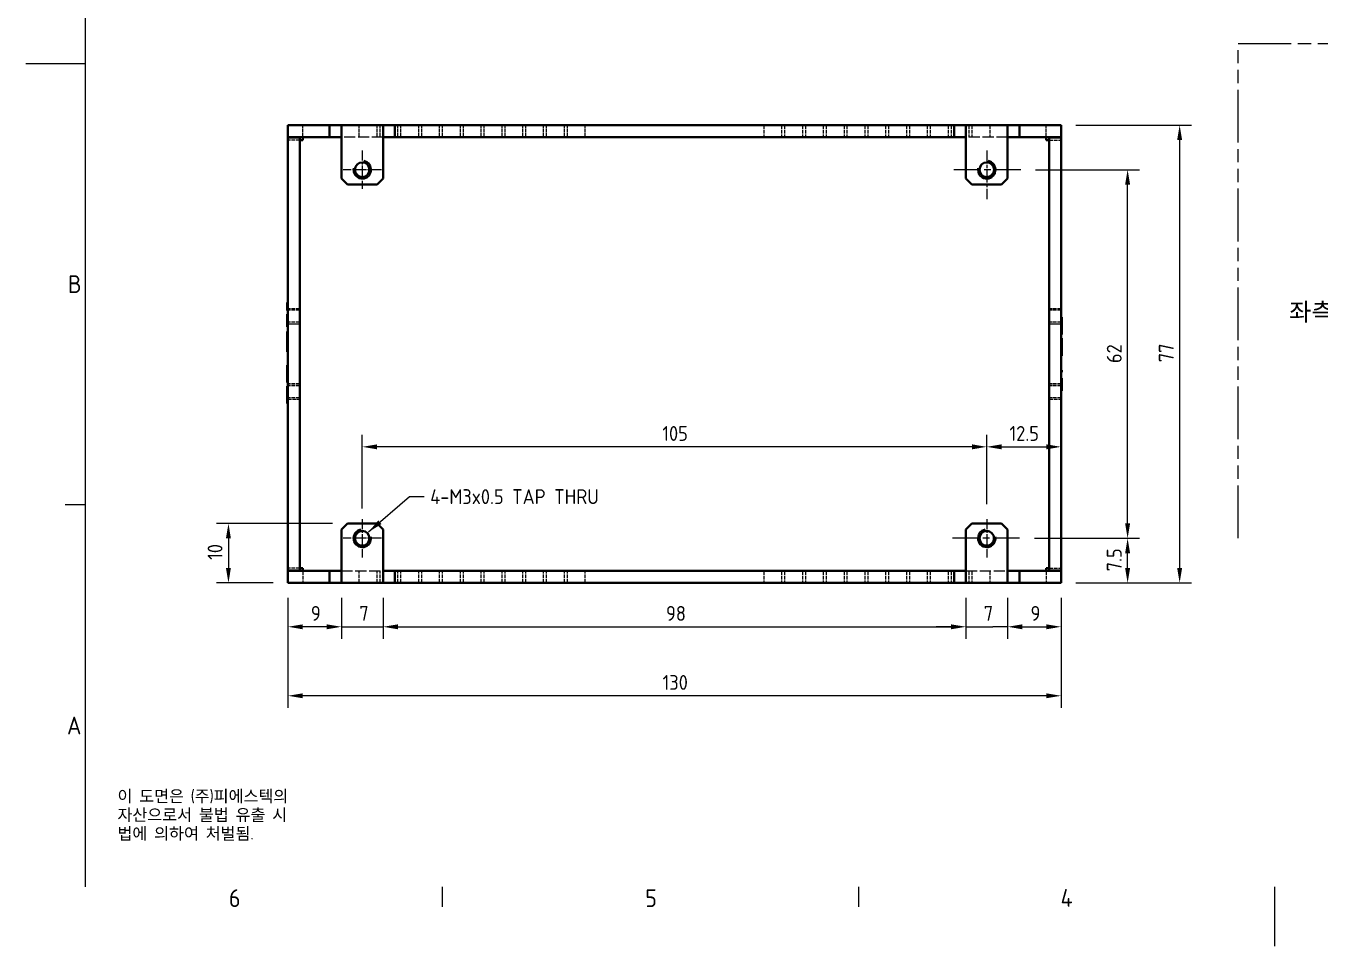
# Model space of a CAD drawing. Header units: millimetres. Extents: x 0 to 420, y 0 to 297.
# Drawn here: x 0 to 217.6, y 0 to 154.8 of the extents above; entities that cross this region are included whole.
import ezdxf

# ---------------------------------------------------------------- set-up
doc = ezdxf.new("R2010")
doc.units = ezdxf.units.MM
for name, pattern in [('CHAIN', [0.3543, 0.2362, -0.0295, 0.0591, -0.0295]), ('DASHED', [0.2067, 0.1654, -0.0413]), ('DOUBLE_DASH_CHAIN', [1.2403, 0.6614, -0.0827, 0.1654, -0.0827, 0.1654, -0.0827])]:
    doc.linetypes.add(name, pattern=pattern)
doc.layers.get('0').update_dxf_attribs({"color": 3, "lineweight": 25})
for name, color, linetype, lineweight in [('가려진 것(ISO)', 2, 'DASHED', 18), ('가시적인 것(ISO)', 3, 'Continuous', 40), ('가시적인 좁은 것(ISO)', 3, 'Continuous', 35), ('경계(ISO)', 7, 'Continuous', 25), ('기호(ISO)', 5, 'Continuous', 25), ('스케치 형상(ISO)', 3, 'Continuous', 25), ('중심 표식(ISO)', 1, 'Continuous', 25), ('치수(ISO)', 2, 'Continuous', 25)]:
    doc.layers.add(name, color=color, linetype=linetype, lineweight=lineweight)
doc.styles.add('문자 텍스트_PSTEK_POSCO', font='isocp.shx')
doc.styles.add('치수 텍스트_PSTEK_POSCO', font='isocp.shx')
doc.dimstyles.new('치수_PSTEK_POSCO', dxfattribs={"dimtxt": 2.5, "dimasz": 2.5, "dimexe": 2, "dimexo": 2.5, "dimgap": 1, "dimtad": 1, "dimrnd": 1e-08, "dimdsep": 46, "dimtxsty": '치수 텍스트_PSTEK_POSCO', "dimcen": 0.09, "dimdle": 10, "dimclrd": 7, "dimclre": 7, "dimclrt": 2, "dimadec": 1, "dimazin": 2, "dimtfac": 1, "dimtmove": 0, "dimatfit": 3, "dimfxl": 0, "dimtolj": 1, "dimlwd": -1, "dimlwe": -1, "dimarcsym": 0})
doc.dimstyles.new('치수_PSTEK_POSCO$7', dxfattribs={"dimtxt": 2.5, "dimasz": 2.5, "dimexe": 2, "dimexo": 2.5, "dimgap": 1, "dimtad": 1, "dimrnd": 1e-08, "dimdsep": 46, "dimtxsty": '치수 텍스트_PSTEK_POSCO', "dimcen": 0.09, "dimdle": 10, "dimclrd": 7, "dimclre": 7, "dimclrt": 2, "dimadec": 1, "dimazin": 2, "dimtfac": 1, "dimtmove": 0, "dimatfit": 3, "dimfxl": 0, "dimtolj": 1, "dimlwd": -1, "dimlwe": -1, "dimarcsym": 0})

# ---------------------------------------------------------------- blocks, each defined once
blk = doc.blocks.new('경계 Default Border')
at = {"layer": '경계(ISO)'}
for p, q in [((10, 74.25), (6.6, 74.25)), ((70, 10), (70, 6.6)), ((140, 10), (140, 6.6))]:
    blk.add_line(p, q, dxfattribs=at)
at = {"layer": '경계(ISO)', "flags": 128}
for points in [[(10, 10), (10, 287)], [(0, 148.5), (10, 148.5)], [(210, 0), (210, 10)]]:
    blk.add_lwpolyline(points, dxfattribs=at)
at = {"layer": '경계(ISO)', "color": 2, "char_height": 3, "attachment_point": 7, "style": '문자 텍스트_PSTEK_POSCO'}
for s, insert in [('B', (7.08, 109.85)), ('A', (6.91, 35.62)), ('6', (34.14, 6.57)), ('5', (104.14, 6.57)), ('4', (173.97, 6.6))]:
    blk.add_mtext(s, dxfattribs=dict(at, insert=insert))
blk = doc.blocks.new('*D54')
at = {"layer": 'Defpoints', "color": 0}
for p in [(174.06, 138.1), (174.06, 61.1), (193.99, 61.1)]:
    blk.add_point(p, dxfattribs=at)
at = {"layer": '치수(ISO)', "color": 7}
for p, q in [((176.56, 138.1), (195.99, 138.1)), ((193.99, 135.6), (193.99, 63.6)), ((176.56, 61.1), (195.99, 61.1))]:
    blk.add_line(p, q, dxfattribs=at)
for points in [[(193.57, 135.6), (194.4, 135.6), (193.99, 138.1)], [(193.57, 63.6), (194.4, 63.6), (193.99, 61.1)]]:
    blk.add_solid(points, dxfattribs=at)
at = {"layer": '치수(ISO)', "color": 2, "insert": (191.74, 98.23), "char_height": 2.5, "attachment_point": 4, "rotation": 90, "style": '치수 텍스트_PSTEK_POSCO'}
blk.add_mtext('\\A1;77', dxfattribs=at)
blk = doc.blocks.new('*D55')
at = {"layer": 'Defpoints', "color": 0}
for p in [(167.28, 130.6), (185.24, 130.6), (167.07, 68.6)]:
    blk.add_point(p, dxfattribs=at)
at = {"layer": '치수(ISO)', "color": 7}
for p, q in [((169.78, 130.6), (187.24, 130.6)), ((185.24, 71.1), (185.24, 128.1)), ((169.57, 68.6), (187.24, 68.6))]:
    blk.add_line(p, q, dxfattribs=at)
for points in [[(184.82, 128.1), (185.66, 128.1), (185.24, 130.6)], [(184.82, 71.1), (185.66, 71.1), (185.24, 68.6)]]:
    blk.add_solid(points, dxfattribs=at)
at = {"layer": '치수(ISO)', "color": 2, "insert": (182.99, 98.08), "char_height": 2.5, "attachment_point": 4, "rotation": 90, "style": '치수 텍스트_PSTEK_POSCO'}
blk.add_mtext('\\A1;62', dxfattribs=at)
blk = doc.blocks.new('*D56')
at = {"layer": 'Defpoints', "color": 0}
for p in [(44.06, 61.1), (174.06, 61.1), (44.06, 42.11)]:
    blk.add_point(p, dxfattribs=at)
at = {"layer": '치수(ISO)', "color": 7}
for p, q in [((44.06, 58.6), (44.06, 40.11)), ((174.06, 58.6), (174.06, 40.11)), ((171.56, 42.11), (46.56, 42.11))]:
    blk.add_line(p, q, dxfattribs=at)
for points in [[(46.56, 42.53), (46.56, 41.7), (44.06, 42.11)], [(171.56, 42.53), (171.56, 41.7), (174.06, 42.11)]]:
    blk.add_solid(points, dxfattribs=at)
at = {"layer": '치수(ISO)', "color": 2, "insert": (107.06, 44.36), "char_height": 2.5, "attachment_point": 4, "style": '치수 텍스트_PSTEK_POSCO'}
blk.add_mtext('\\A1;130', dxfattribs=at)
blk = doc.blocks.new('*D57')
at = {"layer": 'Defpoints', "color": 0}
for p in [(174.06, 83.99), (161.56, 71.83), (174.06, 63.2)]:
    blk.add_point(p, dxfattribs=at)
at = {"layer": '치수(ISO)', "color": 7}
for p, q in [((161.56, 74.33), (161.56, 85.99)), ((164.06, 83.99), (171.56, 83.99))]:
    blk.add_line(p, q, dxfattribs=at)
for points in [[(164.06, 84.41), (164.06, 83.57), (161.56, 83.99)], [(171.56, 84.41), (171.56, 83.57), (174.06, 83.99)]]:
    blk.add_solid(points, dxfattribs=at)
at = {"layer": '치수(ISO)', "color": 2, "insert": (165.38, 86.24), "char_height": 2.5, "attachment_point": 4, "style": '치수 텍스트_PSTEK_POSCO'}
blk.add_mtext('\\A1;12.5', dxfattribs=at)
blk = doc.blocks.new('*D58')
at = {"layer": 'Defpoints', "color": 0}
for p in [(56.56, 83.99), (161.56, 71.83), (56.56, 71.1)]:
    blk.add_point(p, dxfattribs=at)
at = {"layer": '치수(ISO)', "color": 7}
for p, q in [((56.56, 73.6), (56.56, 85.99)), ((161.56, 74.33), (161.56, 85.99)), ((159.06, 83.99), (59.06, 83.99))]:
    blk.add_line(p, q, dxfattribs=at)
for points in [[(59.06, 84.41), (59.06, 83.57), (56.56, 83.99)], [(159.06, 84.41), (159.06, 83.57), (161.56, 83.99)]]:
    blk.add_solid(points, dxfattribs=at)
at = {"layer": '치수(ISO)', "color": 2, "insert": (107.01, 86.24), "char_height": 2.5, "attachment_point": 4, "style": '치수 텍스트_PSTEK_POSCO'}
blk.add_mtext('\\A1;105', dxfattribs=at)
blk = doc.blocks.new('*D59')
at = {"layer": 'Defpoints', "color": 0}
for p in [(54.06, 71.1), (34.06, 61.1), (44.06, 61.1)]:
    blk.add_point(p, dxfattribs=at)
at = {"layer": '치수(ISO)', "color": 7}
for p, q in [((51.56, 71.1), (32.06, 71.1)), ((34.06, 68.6), (34.06, 63.6)), ((41.56, 61.1), (32.06, 61.1))]:
    blk.add_line(p, q, dxfattribs=at)
for points in [[(33.64, 68.6), (34.47, 68.6), (34.06, 71.1)], [(33.64, 63.6), (34.47, 63.6), (34.06, 61.1)]]:
    blk.add_solid(points, dxfattribs=at)
at = {"layer": '치수(ISO)', "color": 2, "insert": (31.81, 64.98), "char_height": 2.5, "attachment_point": 4, "rotation": 90, "style": '치수 텍스트_PSTEK_POSCO'}
blk.add_mtext('\\A1;10', dxfattribs=at)
blk = doc.blocks.new('*D60')
at = {"layer": 'Defpoints', "color": 0}
for p in [(44.06, 61.1), (53.06, 61.1), (44.06, 53.72)]:
    blk.add_point(p, dxfattribs=at)
at = {"layer": '치수(ISO)', "color": 7}
for p, q in [((44.06, 58.6), (44.06, 51.72)), ((53.06, 58.6), (53.06, 51.72)), ((50.56, 53.72), (46.56, 53.72))]:
    blk.add_line(p, q, dxfattribs=at)
for points in [[(46.56, 54.13), (46.56, 53.3), (44.06, 53.72)], [(50.56, 54.13), (50.56, 53.3), (53.06, 53.72)]]:
    blk.add_solid(points, dxfattribs=at)
at = {"layer": '치수(ISO)', "color": 2, "insert": (47.92, 55.97), "char_height": 2.5, "attachment_point": 4, "style": '치수 텍스트_PSTEK_POSCO'}
blk.add_mtext('\\A1;9', dxfattribs=at)
blk = doc.blocks.new('*D61')
at = {"layer": 'Defpoints', "color": 0}
for p in [(53.06, 61.1), (60.06, 61.1), (60.06, 53.72)]:
    blk.add_point(p, dxfattribs=at)
at = {"layer": '치수(ISO)', "color": 7}
for p, q in [((53.06, 58.6), (53.06, 51.72)), ((60.06, 58.6), (60.06, 51.72)), ((50.56, 53.72), (48.06, 53.72)), ((53.06, 53.72), (60.06, 53.72)), ((62.56, 53.72), (65.06, 53.72))]:
    blk.add_line(p, q, dxfattribs=at)
for points in [[(50.56, 54.13), (50.56, 53.3), (53.06, 53.72)], [(62.56, 54.13), (62.56, 53.3), (60.06, 53.72)]]:
    blk.add_solid(points, dxfattribs=at)
at = {"layer": '치수(ISO)', "color": 2, "insert": (56.06, 55.97), "char_height": 2.5, "attachment_point": 4, "style": '치수 텍스트_PSTEK_POSCO'}
blk.add_mtext('\\A1;7', dxfattribs=at)
blk = doc.blocks.new('*D62')
at = {"layer": 'Defpoints', "color": 0}
for p in [(60.06, 61.1), (158.06, 61.1), (158.06, 53.72)]:
    blk.add_point(p, dxfattribs=at)
at = {"layer": '치수(ISO)', "color": 7}
for p, q in [((60.06, 58.6), (60.06, 51.72)), ((158.06, 58.6), (158.06, 51.72)), ((62.56, 53.72), (155.56, 53.72))]:
    blk.add_line(p, q, dxfattribs=at)
for points in [[(62.56, 54.13), (62.56, 53.3), (60.06, 53.72)], [(155.56, 54.13), (155.56, 53.3), (158.06, 53.72)]]:
    blk.add_solid(points, dxfattribs=at)
at = {"layer": '치수(ISO)', "color": 2, "insert": (107.63, 55.97), "char_height": 2.5, "attachment_point": 4, "style": '치수 텍스트_PSTEK_POSCO'}
blk.add_mtext('\\A1;98', dxfattribs=at)
blk = doc.blocks.new('*D63')
at = {"layer": 'Defpoints', "color": 0}
for p in [(158.06, 61.1), (165.06, 61.1), (165.06, 53.72)]:
    blk.add_point(p, dxfattribs=at)
at = {"layer": '치수(ISO)', "color": 7}
for p, q in [((158.06, 58.6), (158.06, 51.72)), ((165.06, 58.6), (165.06, 51.72)), ((155.56, 53.72), (153.06, 53.72)), ((158.06, 53.72), (160.56, 53.72)), ((160.56, 53.72), (162.56, 53.72)), ((165.06, 53.72), (162.56, 53.72)), ((167.56, 53.72), (170.06, 53.72))]:
    blk.add_line(p, q, dxfattribs=at)
for points in [[(155.56, 54.13), (155.56, 53.3), (158.06, 53.72)], [(167.56, 54.13), (167.56, 53.3), (165.06, 53.72)]]:
    blk.add_solid(points, dxfattribs=at)
at = {"layer": '치수(ISO)', "color": 2, "insert": (161.06, 55.97), "char_height": 2.5, "attachment_point": 4, "style": '치수 텍스트_PSTEK_POSCO'}
blk.add_mtext('\\A1;7', dxfattribs=at)
blk = doc.blocks.new('*D64')
at = {"layer": 'Defpoints', "color": 0}
for p in [(165.06, 61.1), (174.06, 61.1), (174.06, 53.72)]:
    blk.add_point(p, dxfattribs=at)
at = {"layer": '치수(ISO)', "color": 7}
for p, q in [((165.06, 58.6), (165.06, 51.72)), ((174.06, 58.6), (174.06, 51.72)), ((167.56, 53.72), (171.56, 53.72))]:
    blk.add_line(p, q, dxfattribs=at)
for points in [[(167.56, 54.13), (167.56, 53.3), (165.06, 53.72)], [(171.56, 54.13), (171.56, 53.3), (174.06, 53.72)]]:
    blk.add_solid(points, dxfattribs=at)
at = {"layer": '치수(ISO)', "color": 2, "insert": (168.92, 55.97), "char_height": 2.5, "attachment_point": 4, "style": '치수 텍스트_PSTEK_POSCO'}
blk.add_mtext('\\A1;9', dxfattribs=at)
blk = doc.blocks.new('*D65')
at = {"layer": 'Defpoints', "color": 0}
for p in [(167.07, 68.6), (185.24, 68.6), (174.06, 61.1)]:
    blk.add_point(p, dxfattribs=at)
at = {"layer": '치수(ISO)', "color": 7}
for p, q in [((169.57, 68.6), (187.24, 68.6)), ((185.24, 63.6), (185.24, 66.1)), ((176.56, 61.1), (187.24, 61.1))]:
    blk.add_line(p, q, dxfattribs=at)
for points in [[(184.82, 66.1), (185.66, 66.1), (185.24, 68.6)], [(184.82, 63.6), (185.66, 63.6), (185.24, 61.1)]]:
    blk.add_solid(points, dxfattribs=at)
at = {"layer": '치수(ISO)', "color": 2, "insert": (182.99, 63.05), "char_height": 2.5, "attachment_point": 4, "rotation": 90, "style": '치수 텍스트_PSTEK_POSCO'}
blk.add_mtext('\\A1;7.5', dxfattribs=at)

msp = doc.modelspace()

# ---------------------------------------------------------------- linework, layer by layer
at = {"layer": '가려진 것(ISO)', "ltscale": 3.809293}
for p, q in [((46.557, 136.105), (46.557, 138.105)), ((56.057, 136.105), (56.057, 138.105)), ((59.057, 136.105), (59.057, 138.105)), ((59.557, 136.105), (59.557, 138.105)), ((62.557, 136.105), (62.557, 138.105)), ((63.057, 136.105), (63.057, 138.105)), ((66.057, 136.105), (66.057, 138.105)), ((66.557, 136.105), (66.557, 138.105)), ((69.557, 136.105), (69.557, 138.105)), ((70.057, 136.105), (70.057, 138.105)), ((73.057, 136.105), (73.057, 138.105)), ((73.557, 136.105), (73.557, 138.105)), ((76.557, 136.105), (76.557, 138.105)), ((77.057, 136.105), (77.057, 138.105)), ((80.057, 136.105), (80.057, 138.105)), ((80.557, 136.105), (80.557, 138.105)), ((83.557, 136.105), (83.557, 138.105)), ((84.057, 136.105), (84.057, 138.105)), ((87.057, 136.105), (87.057, 138.105)), ((87.557, 136.105), (87.557, 138.105)), ((90.557, 136.105), (90.557, 138.105)), ((91.057, 136.105), (91.057, 138.105)), ((94.057, 136.105), (94.057, 138.105)), ((124.057, 138.105), (124.057, 136.105)), ((127.057, 138.105), (127.057, 136.105)), ((127.557, 138.105), (127.557, 136.105)), ((130.557, 138.105), (130.557, 136.105)), ((131.057, 138.105), (131.057, 136.105)), ((134.057, 138.105), (134.057, 136.105)), ((134.557, 138.105), (134.557, 136.105)), ((137.557, 138.105), (137.557, 136.105)), ((138.057, 138.105), (138.057, 136.105)), ((141.057, 138.105), (141.057, 136.105)), ((141.557, 138.105), (141.557, 136.105)), ((144.557, 138.105), (144.557, 136.105)), ((145.057, 138.105), (145.057, 136.105)), ((148.057, 138.105), (148.057, 136.105)), ((148.557, 138.105), (148.557, 136.105)), ((151.557, 138.105), (151.557, 136.105)), ((152.057, 138.105), (152.057, 136.105)), ((155.057, 138.105), (155.057, 136.105)), ((155.557, 138.105), (155.557, 136.105)), ((158.557, 138.105), (158.557, 136.105)), ((159.057, 138.105), (159.057, 136.105)), ((162.057, 138.105), (162.057, 136.105)), ((171.557, 136.105), (171.557, 138.105)), ((46.057, 135.605), (44.057, 135.605)), ((172.057, 135.605), (174.057, 135.605)), ((46.057, 107.205), (44.057, 107.205)), ((46.057, 106.961), (44.057, 106.961)), ((174.057, 107.205), (172.057, 107.205)), ((174.057, 106.961), (172.057, 106.961)), ((46.057, 104.948), (44.057, 104.948)), ((44.057, 104.705), (46.057, 104.705)), ((46.057, 104.605), (44.057, 104.605)), ((174.057, 104.948), (172.057, 104.948)), ((172.057, 104.705), (174.057, 104.705)), ((174.057, 104.605), (172.057, 104.605)), ((46.057, 94.605), (44.057, 94.605)), ((46.057, 94.505), (44.057, 94.505)), ((46.057, 94.261), (44.057, 94.261)), ((174.057, 94.605), (172.057, 94.605)), ((174.057, 94.505), (172.057, 94.505)), ((174.057, 94.261), (172.057, 94.261)), ((46.057, 92.248), (44.057, 92.248)), ((44.057, 92.005), (46.057, 92.005)), ((174.057, 92.248), (172.057, 92.248)), ((172.057, 92.005), (174.057, 92.005)), ((46.057, 63.605), (44.057, 63.605)), ((172.057, 63.605), (174.057, 63.605)), ((46.557, 63.105), (46.557, 61.105)), ((56.057, 61.105), (56.057, 63.105)), ((59.057, 61.105), (59.057, 63.105)), ((59.557, 61.105), (59.557, 63.105)), ((62.557, 61.105), (62.557, 63.105)), ((63.057, 61.105), (63.057, 63.105)), ((66.057, 61.105), (66.057, 63.105)), ((66.557, 61.105), (66.557, 63.105)), ((69.557, 61.105), (69.557, 63.105)), ((70.057, 61.105), (70.057, 63.105)), ((73.057, 61.105), (73.057, 63.105)), ((73.557, 61.105), (73.557, 63.105)), ((76.557, 61.105), (76.557, 63.105)), ((77.057, 61.105), (77.057, 63.105)), ((80.057, 61.105), (80.057, 63.105)), ((80.557, 61.105), (80.557, 63.105)), ((83.557, 61.105), (83.557, 63.105)), ((84.057, 61.105), (84.057, 63.105)), ((87.057, 61.105), (87.057, 63.105)), ((87.557, 61.105), (87.557, 63.105)), ((90.557, 61.105), (90.557, 63.105)), ((91.057, 61.105), (91.057, 63.105)), ((94.057, 61.105), (94.057, 63.105)), ((124.057, 63.105), (124.057, 61.105)), ((127.057, 63.105), (127.057, 61.105)), ((127.557, 63.105), (127.557, 61.105)), ((130.557, 63.105), (130.557, 61.105)), ((131.057, 63.105), (131.057, 61.105)), ((134.057, 63.105), (134.057, 61.105)), ((134.557, 63.105), (134.557, 61.105)), ((137.557, 63.105), (137.557, 61.105)), ((138.057, 63.105), (138.057, 61.105)), ((141.057, 63.105), (141.057, 61.105)), ((141.557, 63.105), (141.557, 61.105)), ((144.557, 63.105), (144.557, 61.105)), ((145.057, 63.105), (145.057, 61.105)), ((148.057, 63.105), (148.057, 61.105)), ((148.557, 63.105), (148.557, 61.105)), ((151.557, 63.105), (151.557, 61.105)), ((152.057, 63.105), (152.057, 61.105)), ((155.057, 63.105), (155.057, 61.105)), ((155.557, 63.105), (155.557, 61.105)), ((158.557, 63.105), (158.557, 61.105)), ((159.057, 63.105), (159.057, 61.105)), ((162.057, 63.105), (162.057, 61.105)), ((171.557, 63.105), (171.557, 61.105))]:
    msp.add_line(p, q, dxfattribs=at)
at = {"layer": '가려진 것(ISO)', "ltscale": 11.288502}
for p, q in [((60.057, 136.105), (53.057, 136.105)), ((165.057, 136.105), (158.057, 136.105)), ((53.057, 63.105), (60.057, 63.105)), ((158.057, 63.105), (165.057, 63.105))]:
    msp.add_line(p, q, dxfattribs=at)
at = {"layer": '가려진 것(ISO)', "ltscale": 0.19037}
for p, q in [((44.057, 108.227), (43.957, 108.227)), ((44.057, 108.201), (43.957, 108.201)), ((44.057, 107.719), (43.957, 107.719)), ((44.057, 107.667), (43.957, 107.667)), ((44.057, 107.387), (43.957, 107.387)), ((44.057, 106.24), (43.957, 106.24)), ((44.057, 105.545), (43.957, 105.545)), ((44.057, 104.492), (43.957, 104.492)), ((44.057, 104.44), (43.957, 104.44)), ((44.057, 103.086), (43.957, 103.086)), ((44.057, 100.269), (43.957, 100.269)), ((174.057, 102.056), (174.157, 102.056)), ((174.057, 101.963), (174.157, 101.963)), ((174.057, 100.816), (174.157, 100.816)), ((174.057, 100.795), (174.157, 100.795)), ((174.057, 99.649), (174.157, 99.649)), ((174.057, 99.561), (174.157, 99.561)), ((174.057, 99.436), (174.157, 99.436)), ((174.057, 99.343), (174.157, 99.343)), ((44.057, 97.732), (43.957, 97.732)), ((44.057, 97.638), (43.957, 97.638)), ((44.057, 97.514), (43.957, 97.514)), ((44.057, 97.426), (43.957, 97.426)), ((44.057, 96.279), (43.957, 96.279)), ((44.057, 96.258), (43.957, 96.258)), ((44.057, 95.112), (43.957, 95.112)), ((44.057, 95.018), (43.957, 95.018)), ((174.057, 95.514), (174.157, 95.514))]:
    msp.add_line(p, q, dxfattribs=at)
at = {"layer": '가시적인 것(ISO)'}
for p, q in [((51.057, 138.105), (44.057, 138.105)), ((44.057, 136.105), (44.057, 138.105)), ((51.057, 138.105), (53.057, 138.105)), ((51.057, 136.105), (51.057, 138.105)), ((53.057, 138.105), (60.057, 138.105)), ((53.057, 138.105), (53.057, 134.105)), ((60.057, 138.105), (62.057, 138.105)), ((60.057, 134.105), (60.057, 138.105)), ((156.057, 138.105), (62.057, 138.105)), ((62.057, 138.105), (62.057, 136.105)), ((156.057, 136.105), (156.057, 138.105)), ((156.057, 138.105), (158.057, 138.105)), ((158.057, 138.105), (165.057, 138.105)), ((158.057, 138.105), (158.057, 134.105)), ((165.057, 134.105), (165.057, 138.105)), ((165.057, 138.105), (167.057, 138.105)), ((174.057, 138.105), (167.057, 138.105)), ((167.057, 138.105), (167.057, 136.105)), ((174.057, 136.105), (174.057, 138.105)), ((51.057, 136.105), (44.057, 136.105)), ((44.057, 136.005), (44.057, 63.205)), ((46.057, 136.005), (44.057, 136.005)), ((46.057, 136.005), (46.057, 63.205)), ((46.557, 135.605), (46.057, 135.605)), ((46.557, 135.605), (46.557, 136.105)), ((53.057, 136.105), (51.057, 136.105)), ((62.057, 136.105), (60.057, 136.105)), ((156.057, 136.105), (62.057, 136.105)), ((158.057, 136.105), (156.057, 136.105)), ((167.057, 136.105), (165.057, 136.105)), ((174.057, 136.105), (167.057, 136.105)), ((171.557, 135.605), (171.557, 136.105)), ((171.557, 135.605), (172.057, 135.605)), ((172.057, 63.205), (172.057, 136.005)), ((172.057, 136.005), (174.057, 136.005)), ((174.057, 63.205), (174.057, 136.005)), ((53.057, 129.105), (53.057, 134.105)), ((60.057, 134.105), (60.057, 129.105)), ((158.057, 129.105), (158.057, 134.105)), ((165.057, 134.105), (165.057, 129.105)), ((54.057, 128.105), (53.057, 129.105)), ((60.057, 129.105), (59.057, 128.105)), ((159.057, 128.105), (158.057, 129.105)), ((165.057, 129.105), (164.057, 128.105)), ((59.057, 128.105), (54.057, 128.105)), ((164.057, 128.105), (159.057, 128.105)), ((44.057, 108.243), (43.957, 108.243)), ((43.957, 107.838), (43.957, 108.082)), ((44.057, 107.465), (43.957, 107.465)), ((44.057, 107.34), (43.957, 107.34)), ((43.957, 107.06), (43.957, 107.34)), ((44.057, 106.941), (43.957, 106.941)), ((44.057, 106.292), (43.957, 106.292)), ((44.057, 106.012), (43.957, 106.012)), ((44.057, 105.965), (43.957, 105.965)), ((44.057, 105.587), (43.957, 105.587)), ((174.057, 105.781), (174.157, 105.781)), ((174.057, 105.734), (174.157, 105.734)), ((174.057, 105.459), (174.157, 105.459)), ((174.157, 105.459), (174.157, 103.218)), ((44.057, 104.17), (43.957, 104.17)), ((44.057, 103.408), (43.957, 103.408)), ((174.057, 103.218), (174.157, 103.218)), ((174.057, 103.172), (174.157, 103.172)), ((174.057, 102.897), (174.157, 102.897)), ((174.057, 102.29), (174.157, 102.29)), ((174.057, 102.274), (174.157, 102.274)), ((174.057, 101.055), (174.157, 101.055)), ((174.157, 102.274), (174.157, 101.055)), ((174.157, 100.552), (174.157, 99.338)), ((44.057, 99.947), (43.957, 99.947)), ((174.057, 99.338), (174.157, 99.338)), ((174.057, 99.326), (174.157, 99.326)), ((44.057, 97.749), (43.957, 97.749)), ((44.057, 97.737), (43.957, 97.737)), ((43.957, 96.523), (43.957, 97.737)), ((44.057, 96.02), (43.957, 96.02)), ((43.957, 94.801), (43.957, 96.02)), ((174.057, 96.884), (174.157, 96.884)), ((174.057, 96.837), (174.157, 96.837)), ((174.057, 96.562), (174.157, 96.562)), ((44.057, 94.801), (43.957, 94.801)), ((44.057, 94.785), (43.957, 94.785)), ((44.057, 94.178), (43.957, 94.178)), ((44.057, 93.903), (43.957, 93.903)), ((44.057, 93.856), (43.957, 93.856)), ((43.957, 91.615), (43.957, 93.856)), ((174.057, 95.561), (174.157, 95.561)), ((174.057, 95.4), (174.157, 95.4)), ((174.057, 95.291), (174.157, 95.291)), ((174.057, 95.239), (174.157, 95.239)), ((174.057, 93.709), (174.157, 93.709)), ((174.057, 93.662), (174.157, 93.662)), ((44.057, 91.615), (43.957, 91.615)), ((174.057, 93.439), (174.157, 93.439)), ((174.057, 93.387), (174.157, 93.387)), ((44.057, 91.34), (43.957, 91.34)), ((44.057, 91.293), (43.957, 91.293)), ((53.057, 70.105), (54.057, 71.105)), ((53.057, 70.105), (53.057, 65.105)), ((59.057, 71.105), (54.057, 71.105)), ((59.057, 71.105), (60.057, 70.105)), ((60.057, 65.105), (60.057, 70.105)), ((158.057, 70.105), (159.057, 71.105)), ((158.057, 70.105), (158.057, 65.105)), ((164.057, 71.105), (159.057, 71.105)), ((164.057, 71.105), (165.057, 70.105)), ((165.057, 65.105), (165.057, 70.105)), ((46.057, 63.205), (44.057, 63.205)), ((46.557, 63.605), (46.057, 63.605)), ((46.557, 63.605), (46.557, 63.105)), ((53.057, 61.105), (53.057, 65.105)), ((60.057, 65.105), (60.057, 61.105)), ((158.057, 61.105), (158.057, 65.105)), ((165.057, 65.105), (165.057, 61.105)), ((171.557, 63.605), (171.557, 63.105)), ((171.557, 63.605), (172.057, 63.605)), ((172.057, 63.205), (174.057, 63.205)), ((44.057, 63.105), (51.057, 63.105)), ((44.057, 63.105), (44.057, 61.105)), ((44.057, 61.105), (51.057, 61.105)), ((51.057, 63.105), (53.057, 63.105)), ((51.057, 61.105), (51.057, 63.105)), ((53.057, 61.105), (51.057, 61.105)), ((60.057, 61.105), (53.057, 61.105)), ((60.057, 63.105), (62.057, 63.105)), ((62.057, 61.105), (60.057, 61.105)), ((62.057, 63.105), (156.057, 63.105)), ((62.057, 63.105), (62.057, 61.105)), ((62.057, 61.105), (156.057, 61.105)), ((156.057, 61.105), (156.057, 63.105)), ((156.057, 63.105), (158.057, 63.105)), ((158.057, 61.105), (156.057, 61.105)), ((165.057, 61.105), (158.057, 61.105)), ((165.057, 63.105), (167.057, 63.105)), ((167.057, 61.105), (165.057, 61.105)), ((167.057, 63.105), (174.057, 63.105)), ((167.057, 63.105), (167.057, 61.105)), ((167.057, 61.105), (174.057, 61.105)), ((174.057, 63.105), (174.057, 61.105))]:
    msp.add_line(p, q, dxfattribs=at)
for centre in [(56.557, 130.605), (161.557, 130.605), (56.557, 68.605), (161.557, 68.605)]:
    msp.add_circle(centre, 1.23, dxfattribs=at)
for points in [[(43.957, 108.201), (43.957, 108.226), (43.957, 108.243)], [(43.957, 108.082), (43.957, 108.155), (43.957, 108.201)], [(43.957, 107.465), (43.957, 107.6), (43.957, 107.838)], [(43.957, 107.34), (43.957, 107.39), (43.957, 107.465)], [(43.957, 106.941), (43.957, 106.988), (43.957, 107.06)], [(43.957, 106.24), (43.957, 106.271), (43.957, 106.292)], [(43.957, 106.126), (43.957, 106.194), (43.957, 106.24)], [(43.957, 106.012), (43.957, 106.059), (43.957, 106.126)], [(43.957, 105.965), (43.957, 105.984), (43.957, 106.012)], [(43.957, 105.587), (43.957, 105.799), (43.957, 105.965)], [(43.957, 105.042), (43.957, 105.338), (43.957, 105.587)], [(43.957, 104.388), (43.957, 104.632), (43.957, 105.042)], [(174.157, 105.781), (174.157, 105.762), (174.157, 105.734)], [(174.157, 105.734), (174.157, 105.688), (174.157, 105.62)], [(174.157, 105.62), (174.157, 105.558), (174.157, 105.511)], [(174.157, 105.511), (174.157, 105.48), (174.157, 105.459)], [(43.957, 104.17), (43.957, 104.257), (43.957, 104.388)], [(43.957, 102.993), (43.957, 103.242), (43.957, 103.408)], [(43.957, 101.675), (43.957, 102.526), (43.957, 102.993)], [(174.157, 103.218), (174.157, 103.2), (174.157, 103.172)], [(174.157, 103.172), (174.157, 103.125), (174.157, 103.057)], [(174.157, 103.057), (174.157, 102.995), (174.157, 102.948)], [(174.157, 102.948), (174.157, 102.917), (174.157, 102.897)], [(174.157, 102.29), (174.157, 102.283), (174.157, 102.274)], [(43.957, 100.352), (43.957, 100.819), (43.957, 101.675)], [(43.957, 99.947), (43.957, 100.109), (43.957, 100.352)], [(174.157, 101.055), (174.157, 100.987), (174.157, 100.806)], [(174.157, 100.806), (174.157, 100.629), (174.157, 100.552)], [(174.157, 99.338), (174.157, 99.33), (174.157, 99.326)], [(43.957, 97.737), (43.957, 97.744), (43.957, 97.749)], [(43.957, 96.269), (43.957, 96.445), (43.957, 96.523)], [(43.957, 96.02), (43.957, 96.087), (43.957, 96.269)], [(174.157, 96.884), (174.157, 96.865), (174.157, 96.837)], [(174.157, 96.837), (174.157, 96.79), (174.157, 96.723)], [(174.157, 96.723), (174.157, 96.661), (174.157, 96.614)], [(174.157, 96.614), (174.157, 96.583), (174.157, 96.562)], [(43.957, 94.785), (43.957, 94.791), (43.957, 94.801)], [(43.957, 94.126), (43.957, 94.157), (43.957, 94.178)], [(43.957, 94.017), (43.957, 94.079), (43.957, 94.126)], [(43.957, 93.903), (43.957, 93.95), (43.957, 94.017)], [(43.957, 93.856), (43.957, 93.875), (43.957, 93.903)], [(174.157, 95.561), (174.157, 95.542), (174.157, 95.514)], [(174.157, 95.514), (174.157, 95.467), (174.157, 95.4)], [(174.157, 95.4), (174.157, 95.338), (174.157, 95.291)], [(174.157, 95.291), (174.157, 95.26), (174.157, 95.239)], [(174.157, 95.239), (174.157, 95.057), (174.157, 94.814)], [(174.157, 94.814), (174.157, 94.58), (174.157, 94.284)], [(174.157, 94.284), (174.157, 94.015), (174.157, 93.854)], [(174.157, 93.854), (174.157, 93.767), (174.157, 93.709)], [(174.157, 93.709), (174.157, 93.69), (174.157, 93.662)], [(174.157, 93.662), (174.157, 93.615), (174.157, 93.548)], [(43.957, 91.563), (43.957, 91.594), (43.957, 91.615)], [(43.957, 91.454), (43.957, 91.517), (43.957, 91.563)], [(43.957, 91.34), (43.957, 91.387), (43.957, 91.454)], [(174.157, 93.548), (174.157, 93.485), (174.157, 93.439)], [(174.157, 93.439), (174.157, 93.408), (174.157, 93.387)], [(43.957, 91.293), (43.957, 91.312), (43.957, 91.34)]]:
    msp.add_open_spline(points, degree=2, dxfattribs=at)
at = {"layer": '가시적인 좁은 것(ISO)'}
for centre, start, end in [((56.557, 130.605), 170, 80), ((161.557, 130.605), 170, 80), ((56.557, 68.605), 100, 10), ((161.557, 68.605), 100, 10)]:
    msp.add_arc(centre, 1.5, start, end, dxfattribs=at)
at = {"layer": '스케치 형상(ISO)', "color": 6, "linetype": 'DOUBLE_DASH_CHAIN', "ltscale": 13.415297}
msp.add_line((203.817, 68.639), (203.817, 151.834), dxfattribs=at)
at = {"layer": '스케치 형상(ISO)', "color": 6, "linetype": 'DOUBLE_DASH_CHAIN', "ltscale": 13.49228}
msp.add_line((203.817, 151.834), (387.896, 151.834), dxfattribs=at)
at = {"layer": '중심 표식(ISO)', "linetype": 'CHAIN', "ltscale": 7.177189}
for p, q in [((56.557, 133.834), (56.557, 127.375)), ((59.787, 130.605), (53.328, 130.605)), ((56.557, 71.834), (56.557, 65.375)), ((161.557, 71.834), (161.557, 65.375)), ((59.787, 68.605), (53.328, 68.605))]:
    msp.add_line(p, q, dxfattribs=at)
at = {"layer": '중심 표식(ISO)', "linetype": 'CHAIN', "ltscale": 9.077584}
msp.add_line((161.557, 133.834), (161.557, 125.665), dxfattribs=at)
at = {"layer": '중심 표식(ISO)', "linetype": 'CHAIN', "ltscale": 19.051651}
for p, q in [((167.284, 130.605), (155.824, 130.605)), ((167.07, 68.605), (155.544, 68.605))]:
    msp.add_line(p, q, dxfattribs=at)

# ---------------------------------------------------------------- block references
msp.add_blockref('경계 Default Border', (0, 0))

# ---------------------------------------------------------------- texts
at = {"layer": '기호(ISO)', "color": 2, "insert": (212.385, 106.528), "char_height": 3, "width": 54.44358, "attachment_point": 4, "style": '문자 텍스트_PSTEK_POSCO'}
msp.add_mtext('{\\f굴림|b0|i0;\\H3.0000;좌측 면도   인쇄 부 참조 도면 \\P}', dxfattribs=at)
at = {"layer": '기호(ISO)', "color": 2, "insert": (67.982, 75.61), "char_height": 2.5, "width": 33.6767, "attachment_point": 4, "line_spacing_factor": 0.4375, "style": '치수 텍스트_PSTEK_POSCO'}
msp.add_mtext('{4-M3x0.5 TAP THRU}', dxfattribs=at)
at = {"layer": '기호(ISO)', "color": 7, "insert": (15.395, 26.228), "char_height": 2, "width": 51.24014, "attachment_point": 1, "line_spacing_factor": 0.944221, "style": '문자 텍스트_PSTEK_POSCO'}
msp.add_mtext('{이 도면은 (주)피에스텍의\\P자산으로서 불법 유출 시 \\P법에 의하여 처벌됨.}', dxfattribs=at)

# ---------------------------------------------------------------- dimensions: what is measured, and where the dimension line sits
at = {"layer": '치수(ISO)', "color": 7}
for base, p1, p2, angle, override, picture, middle in [((193.985, 61.105), (174.057, 138.105), (174.057, 61.105), 90, {"dimdec": 2, "dimtp": 0, "dimtm": 0, "dimtdec": 2, "dimtofl": 0, "dimatfit": 1}, '*D54', (193.985, 99.605)), ((185.24, 130.605), (167.07, 68.605), (167.284, 130.605), 90, {"dimdec": 2, "dimtp": 0, "dimtm": 0, "dimtdec": 2, "dimtofl": 0, "dimatfit": 1}, '*D55', (185.24, 99.605)), ((56.557, 83.989), (161.557, 71.834), (56.557, 71.105), 180, {"dimdec": 2, "dimtp": 0, "dimtm": 0, "dimtdec": 2, "dimtofl": 0, "dimatfit": 1}, '*D58', (109.057, 83.989)), ((174.057, 83.989), (161.557, 71.834), (174.057, 63.205), 180, {"dimdec": 2, "dimse2": 1, "dimtp": 0, "dimtm": 0, "dimtdec": 2, "dimtofl": 0, "dimatfit": 1}, '*D57', (167.807, 83.989)), ((34.057, 61.105), (54.057, 71.105), (44.057, 61.105), 90, {"dimdec": 2, "dimtp": 0, "dimtm": 0, "dimtdec": 2, "dimtofl": 0, "dimatfit": 1}, '*D59', (34.057, 66.105)), ((185.24, 68.605), (174.057, 61.105), (167.07, 68.605), 270, {"dimdec": 2, "dimtp": 0, "dimtm": 0, "dimtdec": 2, "dimtofl": 0, "dimatfit": 1}, '*D65', (185.24, 64.855)), ((44.057, 42.112), (174.057, 61.105), (44.057, 61.105), 180, {"dimdec": 2, "dimtp": 0, "dimtm": 0, "dimtdec": 2, "dimtofl": 0, "dimatfit": 1}, '*D56', (109.057, 42.112)), ((44.057, 53.718), (53.057, 61.105), (44.057, 61.105), 180, {"dimdec": 2, "dimtp": 0, "dimtm": 0, "dimtdec": 2, "dimtofl": 0, "dimatfit": 1}, '*D60', (48.557, 53.718)), ((60.057, 53.718), (53.057, 61.105), (60.057, 61.105), 180, {"dimdec": 2, "dimtp": 0, "dimtm": 0, "dimtdec": 2, "dimtofl": 1, "dimatfit": 1}, '*D61', (56.557, 53.718)), ((165.057, 53.718), (158.057, 61.105), (165.057, 61.105), 180, {"dimdec": 2, "dimtp": 0, "dimtm": 0, "dimtdec": 2, "dimtofl": 0}, '*D63', (161.557, 53.718))]:
    dim = msp.add_linear_dim(base=base, p1=p1, p2=p2, angle=angle, dimstyle='치수_PSTEK_POSCO', override=override, dxfattribs=at)
    dim.commit()
    dim.dimension.update_dxf_attribs({"geometry": picture, "text_midpoint": middle, "dimtype": 160})
for base, p1, p2, picture, middle in [((158.057, 53.718), (60.057, 61.105), (158.057, 61.105), '*D62', (109.057, 53.718)), ((174.057, 53.718), (165.057, 61.105), (174.057, 61.105), '*D64', (169.557, 53.718))]:
    dim = msp.add_linear_dim(base=base, p1=p1, p2=p2, dimstyle='치수_PSTEK_POSCO', override={"dimdec": 2, "dimtp": 0, "dimtm": 0, "dimtdec": 2, "dimtofl": 0, "dimatfit": 1}, dxfattribs=at)
    dim.commit()
    dim.dimension.update_dxf_attribs({"geometry": picture, "text_midpoint": middle, "dimtype": 160})

# ---------------------------------------------------------------- leaders
at = {"layer": '기호(ISO)', "color": 7, "annotation_type": 0, "has_hookline": 1, "hookline_direction": 0, "text_width": 29.25}
msp.add_leader([(57.618, 69.665), (64.482, 75.61), (66.982, 75.61)], dimstyle='치수_PSTEK_POSCO$7', override={"dimtad": 0}, dxfattribs=at)

doc.saveas('drawing.dxf')
